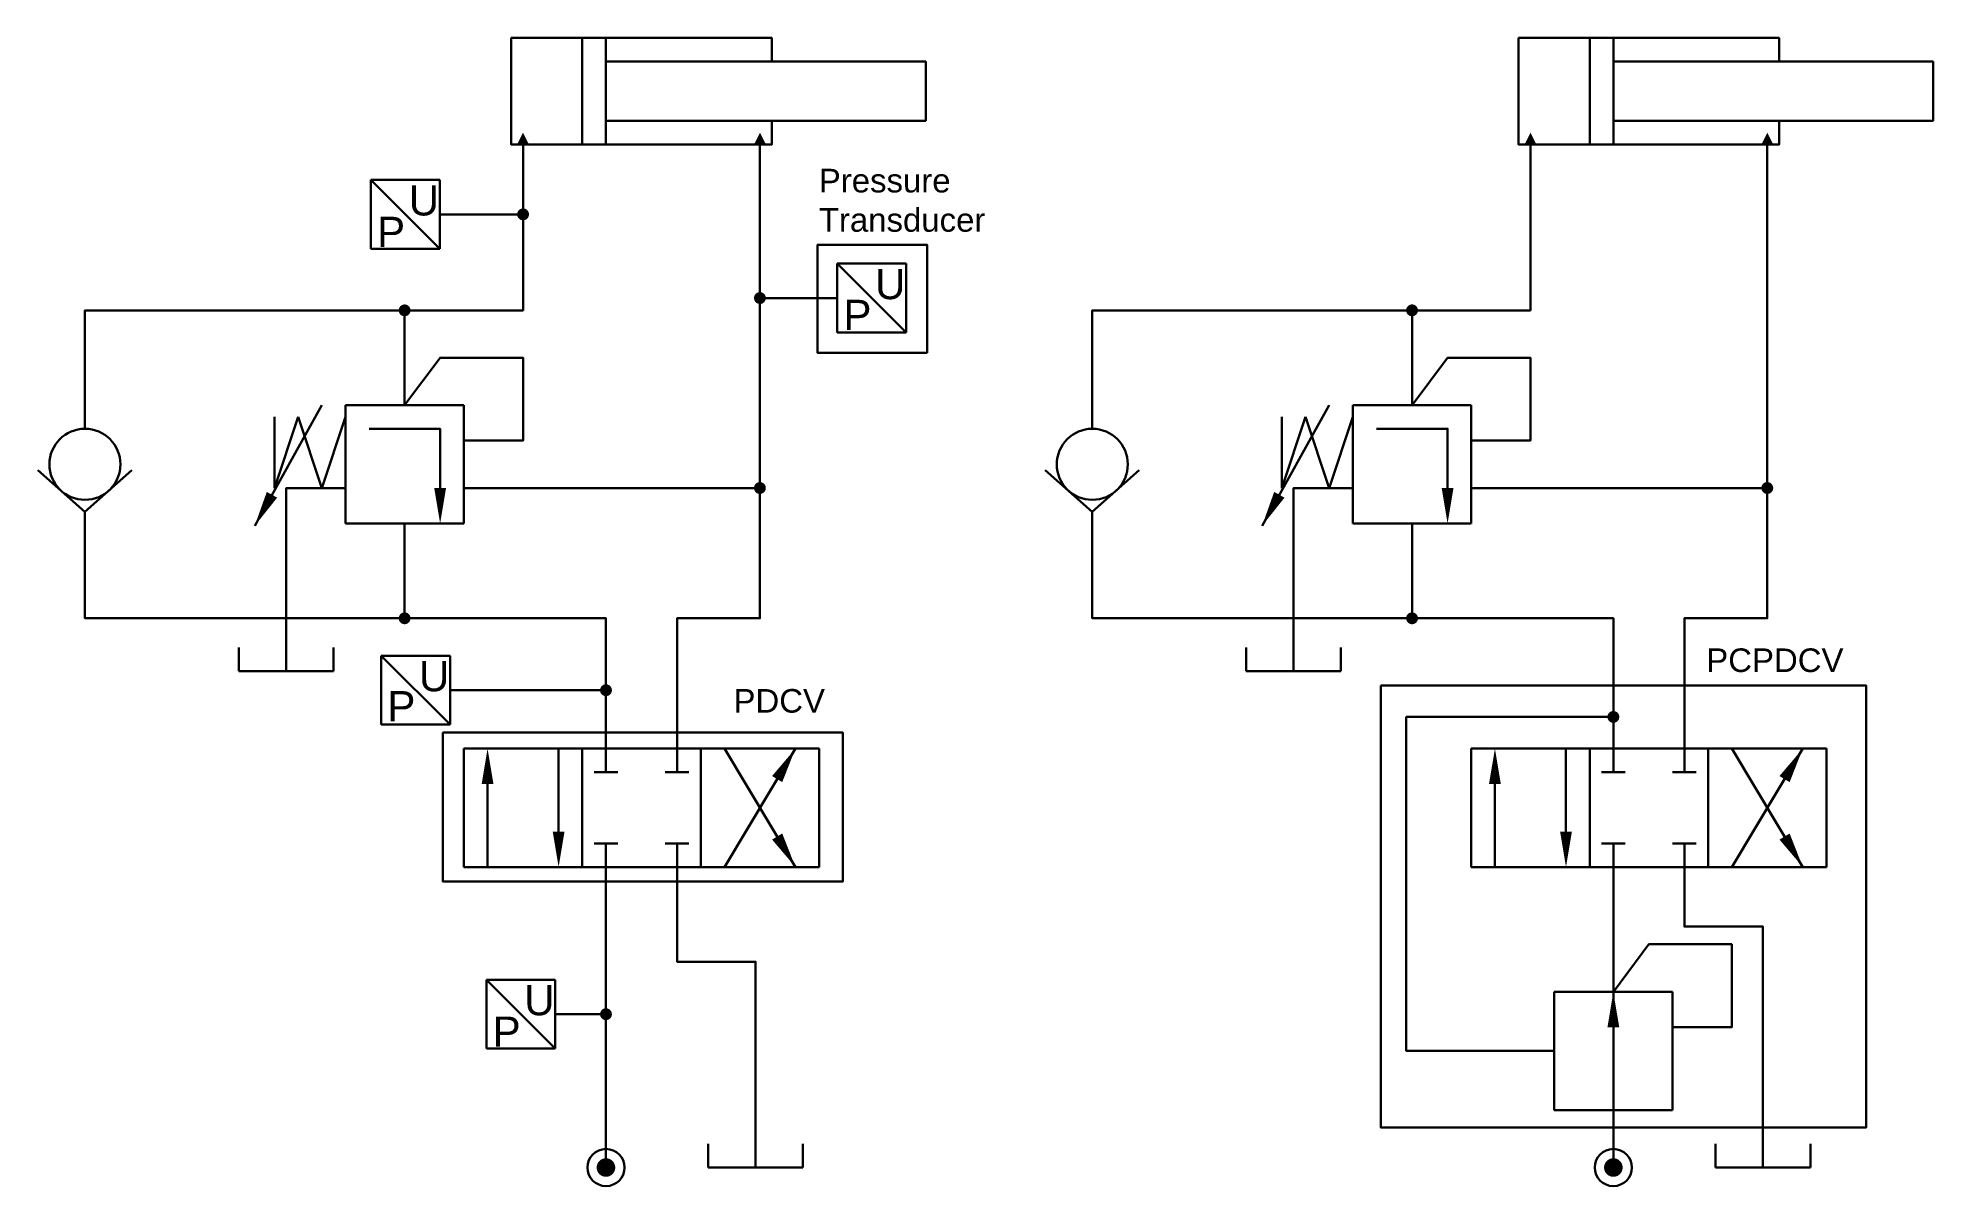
# Model space of a CAD drawing. Header units: millimetres. Extents: x 750 to 1394, y 445 to 835.
import ezdxf
from ezdxf.lldxf.tags import DXFTag

# ---------------------------------------------------------------- set-up
doc = ezdxf.new("R2010")
doc.units = ezdxf.units.MM
doc.header["$LTSCALE"] = 5
doc.linetypes.add('JIS_02_4.0', pattern=[5.5, 4, -1.5])
doc.layers.get('0').update_dxf_attribs({"lineweight": 30})
doc.styles.get("Standard").update_dxf_attribs({"font": 'arial.ttf'})
tags = doc.linetypes.add('HIDDEN', pattern=[0.375, 0.25, -0.125]).pattern_tags.tags
tags[6:7] = [DXFTag(74, 4), DXFTag(75, 0), DXFTag(340, '0'), DXFTag(46, 1.0), DXFTag(50, 0.0), DXFTag(44, 0.0), DXFTag(45, 0.0)]
tags[4:5] = [DXFTag(74, 4), DXFTag(75, 0), DXFTag(340, '0'), DXFTag(46, 1.0), DXFTag(50, 0.0), DXFTag(44, 0.0), DXFTag(45, 0.0)]

msp = doc.modelspace()

# ---------------------------------------------------------------- linework, layer by layer
at = {"lineweight": 30}
for p, q in [((886.81, 786.69), (863.47, 786.69)), ((863.47, 786.69), (863.47, 763.34)), ((863.47, 786.69), (886.81, 763.34)), ((886.81, 763.34), (886.81, 786.69)), ((886.81, 775.02), (915.09, 775.02)), ((863.47, 763.34), (886.81, 763.34)), ((1045.05, 758.31), (1021.7, 758.31)), ((1021.7, 758.31), (1021.7, 734.96)), ((1021.7, 758.31), (1045.05, 734.96)), ((1045.05, 734.96), (1045.05, 758.31)), ((1021.7, 746.63), (995.46, 746.63)), ((1021.7, 734.96), (1045.05, 734.96)), ((846.78, 710.32), (824.04, 669.35)), ((895, 710.32), (854.82, 710.32)), ((854.82, 710.32), (854.82, 670.14)), ((895, 670.14), (895, 710.32)), ((1188.6, 710.32), (1165.85, 669.35)), ((1236.81, 710.32), (1196.63, 710.32)), ((1196.63, 710.32), (1196.63, 670.14)), ((1236.81, 670.14), (1236.81, 710.32)), ((838.75, 706.3), (830.71, 682.19)), ((830.71, 682.19), (830.71, 706.3)), ((846.78, 682.19), (838.75, 706.3)), ((854.82, 706.3), (846.78, 682.19)), ((1180.56, 706.3), (1172.52, 682.19)), ((1172.52, 682.19), (1172.52, 706.3)), ((1188.6, 682.19), (1180.56, 706.3)), ((1196.63, 706.3), (1188.6, 682.19)), ((854.82, 670.14), (895, 670.14)), ((1196.63, 670.14), (1236.81, 670.14)), ((818.66, 628.12), (818.66, 620.09)), ((850.8, 620.09), (850.8, 628.12)), ((890.3, 625.28), (866.96, 625.28)), ((866.96, 625.28), (866.96, 601.93)), ((866.96, 625.28), (890.3, 601.93)), ((890.3, 601.93), (890.3, 625.28)), ((1160.47, 628.12), (1160.47, 620.09)), ((1192.61, 620.09), (1192.61, 628.12)), ((818.66, 620.09), (850.8, 620.09)), ((1160.47, 620.09), (1192.61, 620.09)), ((890.3, 613.6), (943.22, 613.6)), ((866.96, 601.93), (890.3, 601.93)), ((895, 593.79), (895, 553.61)), ((935.18, 593.79), (895, 593.79)), ((935.18, 593.79), (935.18, 553.61)), ((975.36, 593.79), (935.18, 593.79)), ((935.18, 553.61), (935.18, 593.79)), ((975.36, 553.61), (975.36, 593.79)), ((975.36, 593.79), (975.36, 553.61)), ((1015.55, 593.79), (975.36, 593.79)), ((975.36, 553.61), (975.36, 593.79)), ((983.4, 553.61), (1007.51, 593.79)), ((983.4, 593.79), (1007.51, 553.61)), ((1015.55, 553.61), (1015.55, 593.79)), ((1236.81, 593.79), (1236.81, 553.61)), ((1277, 593.79), (1236.81, 593.79)), ((1277, 593.79), (1277, 553.61)), ((1317.18, 593.79), (1277, 593.79)), ((1277, 553.61), (1277, 593.79)), ((1317.18, 553.61), (1317.18, 593.79)), ((1317.18, 593.79), (1317.18, 553.61)), ((1357.36, 593.79), (1317.18, 593.79)), ((1317.18, 553.61), (1317.18, 593.79)), ((1325.21, 553.61), (1349.32, 593.79)), ((1325.21, 593.79), (1349.32, 553.61)), ((1357.36, 553.61), (1357.36, 593.79)), ((895, 553.61), (935.18, 553.61)), ((935.18, 553.61), (975.36, 553.61)), ((975.36, 553.61), (1015.55, 553.61)), ((1236.81, 553.61), (1277, 553.61)), ((1277, 553.61), (1317.18, 553.61)), ((1317.18, 553.61), (1357.36, 553.61)), ((926.02, 515.36), (902.67, 515.36)), ((902.67, 515.36), (902.67, 492.01)), ((902.67, 515.36), (926.02, 492.01)), ((926.02, 492.01), (926.02, 515.36)), ((1264.94, 511.32), (1264.94, 471.14)), ((1305.12, 511.32), (1264.94, 511.32)), ((1305.12, 511.32), (1305.12, 471.14)), ((1305.12, 471.14), (1305.12, 511.32)), ((926.02, 503.69), (943.22, 503.69)), ((902.67, 492.01), (926.02, 492.01)), ((1264.94, 471.14), (1305.12, 471.14)), ((977.91, 459.71), (977.91, 451.67)), ((1010.06, 451.67), (1010.06, 459.71)), ((1319.73, 459.71), (1319.73, 451.67)), ((1351.87, 451.67), (1351.87, 459.71)), ((977.91, 451.67), (1010.06, 451.67)), ((1319.73, 451.67), (1351.87, 451.67))]:
    msp.add_line(p, q, dxfattribs=at)
at = {"linetype": 'HIDDEN', "lineweight": 30, "ltscale": 5}
for p, q in [((995.46, 682.19), (895, 682.19)), ((1337.27, 682.19), (1236.81, 682.19))]:
    msp.add_line(p, q, dxfattribs=at)
at = {"lineweight": 30}
for points in [[(999.47, 826.84), (999.47, 834.88), (911.07, 834.88), (911.07, 798.72), (999.47, 798.72), (999.47, 806.75)], [(943.22, 834.88), (943.22, 798.72), (935.18, 798.72), (935.18, 834.88), (943.22, 834.88)], [(1341.29, 826.84), (1341.29, 834.88), (1252.89, 834.88), (1252.89, 798.72), (1341.29, 798.72), (1341.29, 806.75)], [(1285.03, 834.88), (1285.03, 798.72), (1277, 798.72), (1277, 834.88), (1285.03, 834.88)], [(943.22, 826.84), (943.22, 806.75), (1051.71, 806.75), (1051.71, 826.84), (943.22, 826.84)], [(1285.03, 826.84), (1285.03, 806.75), (1393.52, 806.75), (1393.52, 826.84), (1285.03, 826.84)], [(874.91, 742.46), (915.09, 742.46), (915.09, 798.72)], [(995.46, 697.99), (995.46, 798.72)], [(1216.72, 742.46), (1256.9, 742.46), (1256.9, 798.72)], [(1337.27, 726.04), (1337.27, 798.72)], [(766.42, 702.28), (766.42, 742.46), (874.91, 742.46)], [(874.91, 710.32), (874.91, 742.46)], [(1108.23, 702.28), (1108.23, 742.46), (1216.72, 742.46)], [(1216.72, 710.32), (1216.72, 742.46)], [(1309.14, 593.79), (1309.14, 637.99), (1337.27, 637.99), (1337.27, 726.04)], [(886.96, 682.19), (886.96, 702.28), (862.86, 702.28)], [(1228.78, 682.19), (1228.78, 702.28), (1204.67, 702.28)], [(967.33, 593.79), (967.33, 637.99), (995.46, 637.99), (995.46, 697.99)], [(766.42, 674.15), (750.47, 688.22)], [(766.42, 674.15), (782.37, 688.22)], [(1108.23, 674.15), (1092.29, 688.22)], [(1108.23, 674.15), (1124.18, 688.22)], [(766.42, 674.15), (766.42, 637.99), (874.91, 637.99)], [(874.91, 670.14), (874.91, 637.99)], [(1108.23, 674.15), (1108.23, 637.99), (1216.72, 637.99)], [(1216.72, 670.14), (1216.72, 637.99)], [(943.22, 593.79), (943.22, 637.99), (874.91, 637.99)], [(1285.03, 593.79), (1285.03, 637.99), (1216.72, 637.99)], [(927.15, 565.66), (927.15, 593.79)], [(943.22, 593.79), (943.22, 585.75)], [(967.33, 593.79), (967.33, 585.75)], [(1268.96, 565.66), (1268.96, 593.79)], [(1285.03, 593.79), (1285.03, 585.75)], [(1309.14, 593.79), (1309.14, 585.75)], [(939.2, 585.75), (947.24, 585.75)], [(963.31, 585.75), (971.35, 585.75)], [(1281.01, 585.75), (1289.05, 585.75)], [(1305.12, 585.75), (1313.16, 585.75)], [(903.04, 581.74), (903.04, 553.61)], [(1244.85, 581.74), (1244.85, 553.61)], [(939.2, 561.65), (947.24, 561.65)], [(943.22, 553.61), (943.22, 561.65)], [(963.31, 561.65), (971.35, 561.65)], [(967.33, 553.61), (967.33, 561.65)], [(1281.01, 561.65), (1289.05, 561.65)], [(1285.03, 553.61), (1285.03, 561.65)], [(1305.12, 561.65), (1313.16, 561.65)], [(1309.14, 553.61), (1309.14, 561.65)], [(943.22, 451.1), (943.22, 553.61)], [(967.33, 553.61), (967.33, 521.46), (993.99, 521.46), (993.99, 451.67)], [(1285.03, 451.1), (1285.03, 553.61)], [(1309.14, 553.61), (1309.14, 533.39), (1335.8, 533.39), (1335.8, 451.67)]]:
    msp.add_lwpolyline(points, dxfattribs=at)
for points in [[(915.09, 798.72, 4.02, 0, 0), (915.09, 802.73, 0, 0, 0)], [(995.46, 798.72, 4.02, 0, 0), (995.46, 802.73, 0, 0, 0)], [(1256.9, 798.72, 4.02, 0, 0), (1256.9, 802.73, 0, 0, 0)], [(1337.27, 798.72, 4.02, 0, 0), (1337.27, 802.73, 0, 0, 0)], [(824.04, 669.35, 0, 4.02, 0), (829.89, 679.89, 4.02, 4.02, 0)], [(886.96, 670.14, 0, 4.02, 0), (886.96, 682.19, 4.02, 4.02, 0)], [(1165.85, 669.35, 0, 4.02, 0), (1171.7, 679.89, 4.02, 4.02, 0)], [(1228.78, 670.14, 0, 4.02, 0), (1228.78, 682.19, 4.02, 4.02, 0)], [(903.04, 593.79, 0, 4.02, 0), (903.04, 581.74, 4.02, 4.02, 0)], [(1007.51, 593.79, 0, 4.02, 0), (1001.31, 583.45, 4.02, 4.02, 0)], [(1244.85, 593.79, 0, 4.02, 0), (1244.85, 581.74, 4.02, 4.02, 0)], [(1349.32, 593.79, 0, 4.02, 0), (1343.12, 583.45, 4.02, 4.02, 0)], [(927.15, 553.61, 0, 4.02, 0), (927.15, 565.66, 4.02, 4.02, 0)], [(1007.51, 553.61, 0, 4.02, 0), (1001.31, 563.95, 4.02, 4.02, 0)], [(1268.96, 553.61, 0, 4.02, 0), (1268.96, 565.66, 4.02, 4.02, 0)], [(1349.32, 553.61, 0, 4.02, 0), (1343.12, 563.95, 4.02, 4.02, 0)], [(1285.03, 511.24, 0, 4.02, 0), (1285.03, 499.19, 4.02, 4.02, 0)]]:
    msp.add_lwpolyline(points, format="xyseb", dxfattribs=at)
for points, const_width in [([(914.09, 775.02, 1), (916.1, 775.02, 1)], 2.01), ([(994.45, 746.63, 1), (996.46, 746.63, 1)], 2.01), ([(873.91, 742.46, 1), (875.91, 742.46, 1)], 2.01), ([(1215.72, 742.46, 1), (1217.73, 742.46, 1)], 2.01), ([(994.45, 682.19, 1), (996.46, 682.19, 1)], 2.01), ([(1336.26, 682.19, 1), (1338.27, 682.19, 1)], 2.01), ([(873.91, 637.99, 1), (875.91, 637.99, 1)], 2.01), ([(1215.72, 637.99, 1), (1217.73, 637.99, 1)], 2.01), ([(942.21, 613.6, 1), (944.22, 613.6, 1)], 2.01), ([(1284.03, 604.53, 1), (1286.04, 604.53, 1)], 2.01), ([(942.21, 503.69, 1), (944.22, 503.69, 1)], 2.01), ([(941.64, 451.67, 1), (944.79, 451.67, 1)], 3.15), ([(1283.46, 451.67, 1), (1286.61, 451.67, 1)], 3.15)]:
    msp.add_lwpolyline(points, format="xyb", close=True, dxfattribs=dict(at, const_width=const_width))
at = {"color": 30, "linetype": 'HIDDEN', "lineweight": 30, "ltscale": 5, "true_color": 0xf27405}
msp.add_lwpolyline([(1052.23, 728.08), (1014.99, 728.08), (1014.99, 764.64), (1052.23, 764.64)], close=True, dxfattribs=at)
at = {"linetype": 'HIDDEN', "lineweight": 30, "ltscale": 5, "flags": 128}
for points in [[(874.91, 710.32), (886.96, 726.39), (915.09, 726.39), (915.09, 698.26), (895, 698.26)], [(1216.72, 710.32), (1228.78, 726.39), (1256.9, 726.39), (1256.9, 698.26), (1236.81, 698.26)], [(834.73, 620.09), (834.73, 620.09), (834.73, 662.94), (834.73, 682.19), (854.82, 682.19)], [(1176.54, 620.09), (1176.54, 620.09), (1176.54, 662.94), (1176.54, 682.19), (1196.63, 682.19)], [(1285.03, 511.32), (1297.09, 527.4), (1325.21, 527.4), (1325.21, 499.27), (1305.12, 499.27)]]:
    msp.add_lwpolyline(points, dxfattribs=at)
at = {"color": 134, "linetype": 'HIDDEN', "lineweight": 30, "ltscale": 5, "true_color": 0x03a688}
msp.add_lwpolyline([(1206.15, 615.22), (1370.8, 615.22), (1370.8, 465.22), (1206.15, 465.22)], close=True, dxfattribs=at)
at = {"linetype": 'HIDDEN', "lineweight": 30, "ltscale": 5}
msp.add_lwpolyline([(1264.94, 491.23), (1214.77, 491.23), (1214.77, 604.53), (1285.03, 604.53)], dxfattribs=at)
at = {"color": 133, "linetype": 'HIDDEN', "lineweight": 30, "ltscale": 5, "true_color": 0x5fc2d9}
msp.add_lwpolyline([(887.91, 599.2), (1023.55, 599.2), (1023.55, 548.7), (887.91, 548.7)], close=True, dxfattribs=at)
at = {"lineweight": 30}
for centre, radius in [((766.42, 690.23), 12.05), ((1108.23, 690.23), 12.05), ((943.22, 451.67), 6.3), ((1285.03, 451.67), 6.3)]:
    msp.add_circle(centre, radius, dxfattribs=at)

# ---------------------------------------------------------------- texts
at = {"lineweight": 30, "char_height": 10.22, "attachment_point": 1}
for s, width, insert in [('U', 10.8837, (876.28, 784.87)), ('P', 15.0893, (865.56, 774.21)), ('U', 10.8837, (1034.51, 756.48)), ('P', 15.0893, (1023.79, 746.04)), ('U', 10.8837, (879.77, 623.45)), ('P', 15.0893, (869.05, 613.3)), ('U', 10.8837, (915.48, 513.54)), ('P', 15.0893, (904.76, 502.89))]:
    msp.add_mtext_dynamic_manual_height_columns(s, width=width, gutter_width=33.38, heights=[0], dxfattribs=dict(at, insert=insert))
at = {"color": 215, "linetype": 'JIS_02_4.0', "lineweight": 30, "true_color": 0xa953a0, "insert": (1015.44, 790.47), "char_height": 8, "attachment_point": 1}
msp.add_mtext_dynamic_manual_height_columns('{\\C30;\\c357618;Pressure\\PTransducer}', width=52.4932, gutter_width=97.93, heights=[0], dxfattribs=at)
at = {"color": 242, "linetype": 'JIS_02_4.0', "lineweight": 30, "true_color": 0xcd2027, "insert": (1316.55, 627.77), "char_height": 8, "attachment_point": 1}
msp.add_mtext_dynamic_manual_height_columns('{\\C134;\\c8955395;PCPDCV}', width=52.4932, gutter_width=97.93, heights=[0], dxfattribs=at)
at = {"color": 133, "linetype": 'JIS_02_4.0', "lineweight": 30, "true_color": 0x5fc2d9, "insert": (986.49, 613.99), "char_height": 8, "attachment_point": 1}
msp.add_mtext_dynamic_manual_height_columns('PDCV', width=52.4932, gutter_width=97.93, heights=[0], dxfattribs=at)

doc.saveas('drawing.dxf')
